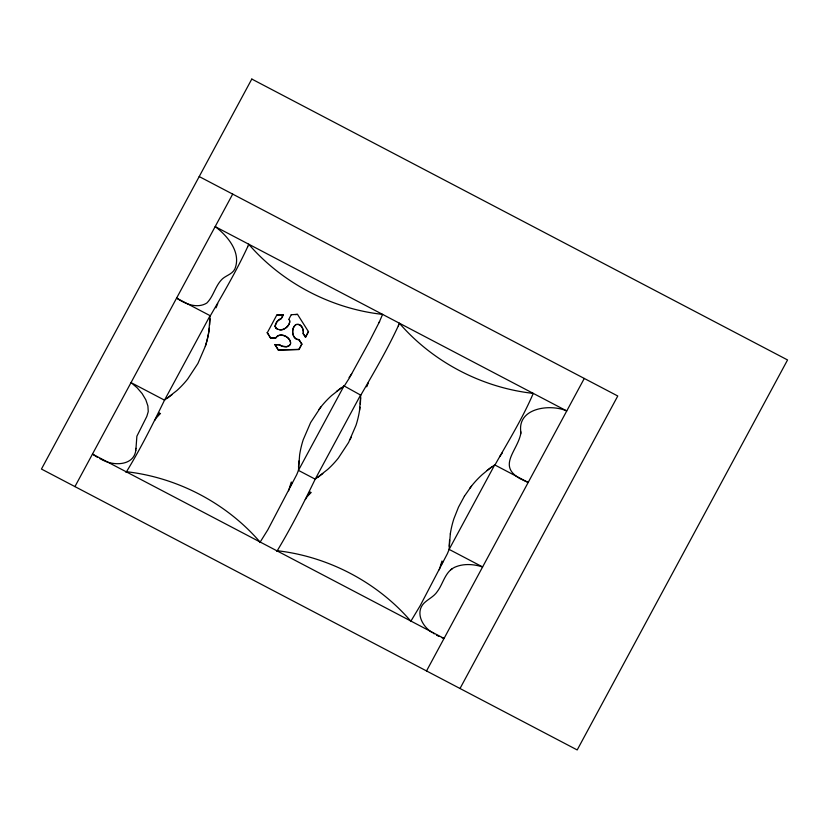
<?xml version="1.0" encoding="UTF-8"?>
<svg xmlns="http://www.w3.org/2000/svg" width="829" height="829" viewBox="0 0 829 829"><rect width="100%" height="100%" fill="white"/><g stroke="black" fill="none" stroke-linecap="round" stroke-linejoin="round"><path stroke-width="1.24" d="M126.257 472.095C140.37 449.131 152.66 424.448 164.515 400.158L176.919 390.511A100.848 98.226 14.8 0 0 187.634 379.112L197.913 363.475L205.312 346.335A100.848 98.226 14.8 0 0 208.898 331.196L210.089 315.662L176.598 298.108C185.126 303.88 197.095 308.989 206.804 303.051C213.219 296.699 214.991 287.176 220.908 280.44C224.752 275.57 232.016 274.803 234.856 268.979C241.55 252.534 227.674 235.892 215.167 226.607L566.756 410.946C550.124 403.578 516.944 407.909 520.871 432.241M398.407 325.662C387.34 349.569 373.931 372.459 360.781 395.184L344.025 385.889L331.61 395.557A100.827 98.205 14.8 0 0 320.896 406.935L310.626 422.572L303.227 439.722A100.848 98.226 14.8 0 0 299.632 454.852L298.45 470.385L296.73 474.644L267.808 529.814L259.871 542.539L259.892 541.886C226.213 502.923 177.095 477.338 125.946 471.66L125.873 472.012M379.599 321.497L369.371 341.527L349.465 377.848L344.035 386.407L344.025 385.889L298.45 470.385L315.196 479.162L327.6 469.515A100.848 98.226 14.8 0 0 338.315 458.116L348.594 442.479L355.993 425.339A100.848 98.226 14.8 0 0 359.579 410.2L360.77 394.666L315.196 479.162C303.435 503.452 291.134 527.721 277.176 550.839M450.313 533.855L449.131 549.389L447.411 553.637L420.189 605.698L410.687 621.501M410.49 621.263L410.573 620.89C376.894 581.927 327.776 556.342 276.627 550.663L276.554 551.005M305.497 337.258L308.512 331.517L305.497 337.258L303.269 333.807C303.715 330.035 302.015 324.626 297.621 324.326M290.554 343.662C291.3 336.875 279.528 331.424 275.912 337.88L270.565 338.014L267.28 332.688L270.565 338.014M209.654 325.009L210.027 318.782M298.502 467.266L298.886 461.048M360.335 404.013L360.708 397.785M449.183 546.27L449.567 540.042M521.576 479.483C496.281 466.312 517.358 451.463 520.778 433.577M520.767 433.805L520.892 432.013M102.506 459.919C113.5 466.095 134.008 465.96 135.842 450.085M135.966 448.582L136.878 436.23L146.806 416.448L148.246 411.65L147.904 405.972L145.821 399.806L142.122 393.578L137.075 387.713L131.023 382.604L164.515 400.158L210.089 315.662L210.1 316.181C223.25 293.456 236.659 270.565 247.726 246.669M135.821 450.344L135.987 448.334M303.269 333.807C304.098 329.766 301.518 323.041 296.554 324.512M209.322 328.139L208.898 331.217A100.827 98.205 14.8 0 1 205.312 346.335M359.579 410.22L360.004 407.143M522.311 479.815L528.187 482.447L494.706 464.893L449.131 549.389L482.613 566.943C473.618 564.072 463.473 563.337 454.675 567.274C444.986 571.844 443.277 583.657 437.256 591.616C433.868 596.756 427.951 599.129 423.764 603.408C414.925 612.952 422.769 627.066 432.344 632.61M288.585 490.789L291.29 482.001M439.277 569.792L441.971 561.005M275.187 325.952L277.187 321.403L281.29 318.585L283.269 314.833L276.793 315.051L267.239 332.854M276.793 315.051L283.217 314.999M275.912 337.88L270.617 337.849M281.29 318.585L283.269 314.833M295.611 324.833C290.658 328.481 292.036 339.538 298.958 339.579L301.829 344.045L298.937 349.537L278.378 350.097L274.948 344.553L279.881 344.988A11.679 11.378 14.8 0 0 282.223 346.118L286.451 346.698L289.611 345.351M290.243 344.491C287.964 348.387 281.694 346.905 279.083 344.439M278.378 350.097L274.948 344.553M289.114 319.787C291.839 322.129 285.57 330.958 279.787 329.932M291.29 314.73L297.497 314.357L308.471 331.683M297.497 314.357L295.393 314.595M301.787 344.211L298.958 339.579M298.937 349.537L301.829 344.045M290.202 344.657L290.606 343.496M398.314 325.89L398.739 324.854M398.708 324.947L399.329 323.165C432.997 362.128 482.126 387.713 533.265 393.392C522.55 418.417 508.032 441.795 494.716 465.411L494.706 464.893L489.545 468.561L482.291 474.561A100.827 98.205 14.8 0 0 471.587 485.939L464.416 496.177M216.037 307.828L217.758 303.559M366.719 386.832L368.439 382.563M379.06 322.647L382.583 314.388C331.445 308.709 282.316 283.124 248.648 244.161L247.633 246.887M290.305 486.509L292.285 482.447M350.035 439.712L351.403 436.914M440.987 565.513L442.966 561.451M74.931 486.602L232.69 194.11M288.793 319.372L291.342 314.564M426.52 670.951L584.279 378.449M460.012 688.505L617.771 396.003L199.209 176.556M154.65 420.562L159.531 412.852M305.331 499.566L310.212 491.846M464.416 496.167L458.499 507.141L453.909 518.716A100.848 98.226 14.8 0 0 450.313 533.855M349.061 377.578L351.693 373.786M499.742 456.572L502.374 452.789M276.119 337.393C280.295 332.346 289.57 336.74 290.606 342.584M469.67 488.416L471.587 485.939M318.989 409.412L320.906 406.935M157.282 416.769L160.525 413.443M307.963 495.773L311.207 492.447M167.106 398.376L172.131 394.583M336.408 391.464L341.434 387.682M317.787 477.38L322.813 473.587M487.089 470.468L492.115 466.675M450.686 569.761L452.023 568.932M296.595 324.346C290.502 327.32 291.621 339.672 298.917 339.745M281.332 318.419C277.073 319.693 272.42 326.336 277.435 329.403M274.907 344.719L279.041 344.605M278.42 349.931L298.979 349.372M441.463 637.47L444.054 638.444L92.465 454.105L97.407 457.307M99.946 458.686L102.185 459.763M436.541 635.169L438.945 636.371M433.37 633.283L434.241 633.843M303.31 333.641L305.538 337.092M275.383 326.854C279.031 333.538 290.844 327.414 289.611 320.605M275.788 327.994L275.207 325.849L275.342 327.02M251.798 79.056L41.45 469.048L577.202 749.944L787.55 359.952L251.798 79.056"/></g></svg>
